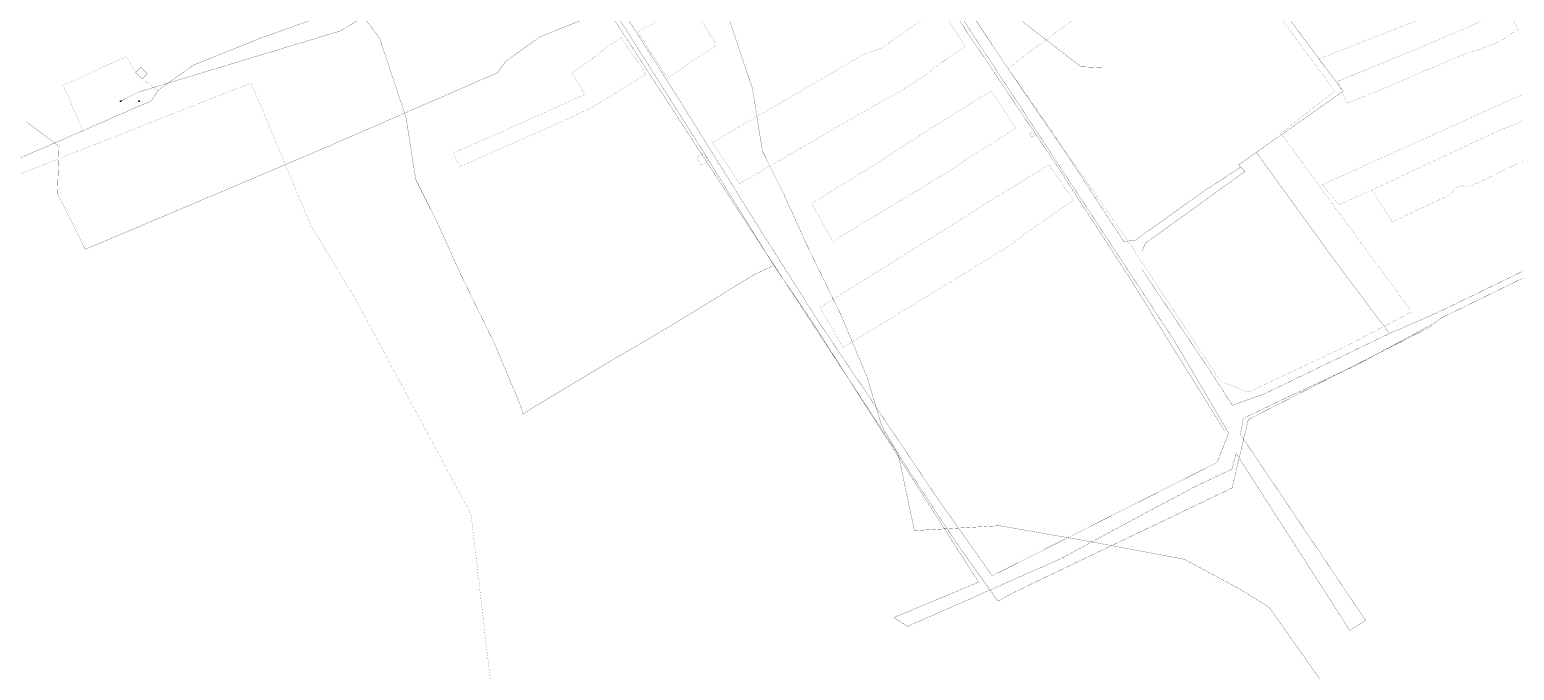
# Model space of a CAD drawing. Header units: millimetres. Extents: x 1265826 to 1360210, y 383897 to 506623.
# Drawn here: x 1307246 to 1308423, y 439086 to 439594 of the extents above; entities that cross this region are included whole.
import ezdxf

# ---------------------------------------------------------------- set-up
doc = ezdxf.new("R2010")
doc.units = ezdxf.units.MM
doc.layers.add('14', color=7, linetype='Continuous')

msp = doc.modelspace()

# ---------------------------------------------------------------- hatches: boundary and pattern name
at = {"layer": '14', "linetype": 'Continuous'}
for points in [[(1307318.4, 439536.9), (1307318.6, 439537), (1307318.8, 439537.1), (1307319, 439537.2), (1307319.1, 439537.4), (1307319.1, 439537.6), (1307319.1, 439537.9), (1307319, 439538), (1307318.8, 439538.2), (1307318.6, 439538.3), (1307318.4, 439538.3), (1307318.2, 439538.3), (1307318, 439538.2), (1307317.8, 439538), (1307317.7, 439537.9), (1307317.7, 439537.6), (1307317.7, 439537.4), (1307317.8, 439537.2), (1307318, 439537.1), (1307318.2, 439537)], [(1307333, 439536.9), (1307333.2, 439537), (1307333.4, 439537.1), (1307333.6, 439537.2), (1307333.7, 439537.4), (1307333.7, 439537.6), (1307333.7, 439537.9), (1307333.6, 439538), (1307333.4, 439538.2), (1307333.2, 439538.3), (1307333, 439538.3), (1307332.8, 439538.3), (1307332.6, 439538.2), (1307332.5, 439538), (1307332.4, 439537.9), (1307332.3, 439537.6), (1307332.4, 439537.4), (1307332.5, 439537.2), (1307332.6, 439537.1), (1307332.8, 439537)]]:
    msp.add_hatch(color=12, dxfattribs=at).paths.add_polyline_path(points)

# ---------------------------------------------------------------- linework, layer by layer
at = {"layer": '14', "color": 12, "const_width": 0.17, "flags": 128}
for points in [[(1307066.2, 439794.4), (1307263.3, 439883.9), (1307340.8, 439919.2), (1307514.8, 440001.9), (1307569.3, 440031.7), (1307653.5, 440083.5), (1307666.5, 440087.4), (1307704.9, 440024.6), (1307759.1, 439947.6), (1307779.3, 439920.2), (1307805.2, 439882.6), (1307835.1, 439835.9), (1307848.6, 439815.7), (1307853.1, 439808.9), (1307854.5, 439810), (1307918.1, 439706.2), (1307994.6, 439589.5), (1308064.6, 439483.2), (1308153.8, 439347.6), (1308196.8, 439274.5), (1308187.7, 439251.1), (1308009.4, 439161.3), (1307966, 439222.6), (1307872.7, 439361.3)], [(1307685.5, 439658), (1307758.6, 439542.9), (1307827.3, 439432.7), (1307872.7, 439361.3), (1307966, 439222.6), (1308009.4, 439161.3), (1308187.7, 439251.1), (1308196.8, 439274.5), (1308153.8, 439347.6), (1308064.6, 439483.2), (1307994.6, 439589.5), (1307918.1, 439706.2), (1307854.5, 439810), (1307853.1, 439808.9), (1307848.6, 439815.7), (1307753.3, 439757.9), (1307759, 439742.2), (1307702.8, 439711.4), (1307664.8, 439691.5), (1307685.5, 439658)], [(1307202.3, 439476.7), (1307342.4, 439537.7), (1307348.8, 439546.8), (1307376.1, 439566.2), (1307427.9, 439587), (1307474.6, 439603.8), (1307505.6, 439606.1), (1307507, 439622), (1307508.2, 439622.4), (1307483.7, 439673.8), (1307474.6, 439699.8), (1307466.8, 439734.8), (1307472.2, 439741), (1307453.9, 439758.1), (1307434.4, 439769.8), (1307418.9, 439772.4), (1307402, 439768.8), (1307369.1, 439754.6), (1307347, 439745), (1307316.3, 439730.2), (1307264.6, 439707.5), (1307237.6, 439689.4)], [(1308287.6, 439545.5), (1308218.7, 439497), (1308278.5, 439414.5), (1308324.3, 439353.4), (1308360.8, 439369.3), (1308496, 439434.5), (1308541.7, 439458.1), (1308531.3, 439475.9), (1308521.2, 439493.2), (1308436.3, 439596.3), (1308354.8, 439714.1), (1308334.3, 439714), (1308294.1, 439693.3), (1308227.9, 439662.2), (1308207.2, 439653.1), (1308287.6, 439545.5)], [(1307523.9, 439587), (1307544.6, 439524.7), (1307552.4, 439475.4), (1307569.3, 439441.7), (1307587.4, 439401.5), (1307614.6, 439345.8), (1307635.4, 439296.5), (1307637.5, 439289.4), (1307641.9, 439292.6), (1307706.7, 439331.5), (1307753.4, 439358.8), (1307820.8, 439400.2), (1307836.2, 439407.4), (1307781.2, 439496.2), (1307735.2, 439568.8), (1307659.3, 439688.6)], [(1307659.3, 439688.6), (1307735.2, 439568.8), (1307781.2, 439496.2), (1307836.2, 439407.4), (1307864, 439366.8), (1307908.6, 439296.9), (1307998.6, 439156.2), (1307931.3, 439128.2), (1307942.3, 439121.2), (1307984.2, 439139.6), (1308063.3, 439174.6), (1308128.1, 439209.6), (1308169.6, 439231.7), (1308199.4, 439245.9), (1308202.7, 439258.4), (1308292.9, 439117.9), (1308305.4, 439125.8), (1308206.1, 439273.5), (1308208.5, 439286.1), (1308240.9, 439301.7), (1308299.2, 439328.9), (1308360.5, 439361.9), (1308365.2, 439365.6), (1308511.2, 439436.9)], [(1307872.7, 439361.3), (1307827.3, 439432.7), (1307758.6, 439542.9), (1307685.5, 439658)], [(1308496, 439434.5), (1308360.8, 439369.3), (1308324.3, 439353.4), (1308225.3, 439305.6), (1308199.8, 439296.5), (1308181.3, 439325), (1308128.1, 439404.1), (1308128.1, 439418.4), (1308130.7, 439424.9), (1308209.8, 439481.9), (1308206.4, 439485.3), (1308177.4, 439466.4), (1308122.9, 439427.5), (1308113.8, 439426.2), (1308072.3, 439489.7), (1308019.2, 439567.5), (1307959.5, 439657)], [(1307959.5, 439657), (1308019.2, 439567.5), (1308072.3, 439489.7), (1308113.8, 439426.2), (1308122.9, 439427.5), (1308177.4, 439466.4), (1308206.4, 439485.3), (1308204.6, 439487.1), (1308218.7, 439497), (1308287.6, 439545.5), (1308207.2, 439653.1)], [(1307702.7, 439609.4), (1307650.8, 439588.6), (1307623.6, 439569.2), (1307617.1, 439560.1), (1307477.1, 439499.2), (1307290.4, 439420.1), (1307268.3, 439464.2), (1307269.6, 439501.8), (1307243.7, 439521.2)], [(1307509.6, 439606.4), (1307523.9, 439587)], [(1308278.4, 439066.1), (1308229.1, 439136.1), (1308217.1, 439143.7), (1308206, 439150.6), (1308161.6, 439174.4), (1308089.1, 439188), (1308015.2, 439201), (1307947.7, 439197.1), (1307934.8, 439258), (1307921.8, 439280.1), (1307912.3, 439311.8), (1307910.1, 439319), (1307889.4, 439368.2), (1307862.2, 439424), (1307844, 439464.2), (1307827.2, 439497.9), (1307819.4, 439547.2), (1307798.6, 439609.4)], [(1308204.6, 439487.1), (1308206.4, 439485.3), (1308209.8, 439481.9), (1308130.7, 439424.9), (1308128.1, 439418.4), (1308128.1, 439404.1), (1308181.3, 439325), (1308199.8, 439296.5), (1308225.3, 439305.6), (1308324.3, 439353.4), (1308278.5, 439414.5), (1308218.7, 439497), (1308204.6, 439487.1)]]:
    msp.add_lwpolyline(points, dxfattribs=at)
at = {"layer": '14', "color": 92, "const_width": 0.17, "flags": 128}
for points in [[(1308096.5, 439564.2), (1308079.8, 439564.9), (1308034.3, 439600), (1308010.1, 439642.5), (1307972.9, 439705.5), (1307952.8, 439765.1), (1307898.3, 439836.4), (1307826.2, 439960.5), (1307804.8, 440022.5), (1307794.9, 440059.9)], [(1308193.7, 439276.1), (1308117.7, 439398.4), (1308060.7, 439486.3), (1307980.2, 439606.2), (1307843.1, 439811.4), (1307839.9, 439816.4), (1307772.9, 439919.5), (1307779.8, 439930.5), (1307826.2, 439960.5)], [(1307318.4, 439537.6), (1307333, 439545), (1307492.6, 439593.3), (1307652.6, 439689.9), (1307839.9, 439816.4)], [(1308358.2, 439359.4), (1308212.4, 439285.2), (1308199.5, 439230.9), (1308026.5, 439148.1), (1308014, 439141.1), (1307981.7, 439186.3), (1307904.5, 439303.7), (1307823.5, 439427.3), (1307652.6, 439689.9)], [(1307318.4, 439536.9), (1307318.6, 439537), (1307318.8, 439537.1), (1307319, 439537.2), (1307319.1, 439537.4), (1307319.1, 439537.6), (1307319.1, 439537.9), (1307319, 439538), (1307318.8, 439538.2), (1307318.6, 439538.3), (1307318.4, 439538.3), (1307318.2, 439538.3), (1307318, 439538.2), (1307317.8, 439538), (1307317.7, 439537.9), (1307317.7, 439537.6), (1307317.7, 439537.4), (1307317.8, 439537.2), (1307318, 439537.1), (1307318.2, 439537), (1307318.4, 439536.9)], [(1307333, 439536.9), (1307333.2, 439537), (1307333.4, 439537.1), (1307333.6, 439537.2), (1307333.7, 439537.4), (1307333.7, 439537.6), (1307333.7, 439537.9), (1307333.6, 439538), (1307333.4, 439538.2), (1307333.2, 439538.3), (1307333, 439538.3), (1307332.8, 439538.3), (1307332.6, 439538.2), (1307332.5, 439538), (1307332.4, 439537.9), (1307332.3, 439537.6), (1307332.4, 439537.4), (1307332.5, 439537.2), (1307332.6, 439537.1), (1307332.8, 439537), (1307333, 439536.9)]]:
    msp.add_lwpolyline(points, dxfattribs=at)
at = {"layer": '14', "color": 7, "const_width": 0.08, "flags": 128}
for points in [[(1308021.9, 439563.6), (1308120.5, 439421.8), (1308122.9, 439417.6), (1308190.3, 439315.4), (1308212.8, 439307), (1308289, 439342.9), (1308342, 439370.6), (1308279.1, 439456.1), (1308238.1, 439512.3), (1308281, 439545.4), (1308227.4, 439618.4), (1308180.3, 439681.2), (1308035.6, 439574.1), (1308021.9, 439563.6)], [(1308268.3, 439571.2), (1308282.1, 439552.8), (1308348.3, 439580), (1308385.6, 439595.8), (1308388.2, 439596.9), (1308394.4, 439600), (1308398.9, 439601.8), (1308404, 439605.1), (1308415.2, 439611.2), (1308401, 439630.9), (1308385.9, 439620.8), (1308371.1, 439613), (1308347.6, 439602.1), (1308268.3, 439571.2)], [(1307752.1, 439555.8), (1307765.4, 439565.1), (1307775.7, 439572.1), (1307790.7, 439581.8), (1307788.8, 439585.5), (1307772.5, 439611.3), (1307768.3, 439617.3), (1307755.1, 439608.7), (1307749.7, 439605.6), (1307735.4, 439595.8), (1307734.4, 439596.7), (1307729.9, 439593.6), (1307728.2, 439592.5), (1307732.6, 439586.4), (1307739.3, 439575.5), (1307748.9, 439560.8), (1307752.1, 439555.8)], [(1307967.5, 439611.8), (1307964.6, 439609.8), (1307954.7, 439602.8), (1307949.8, 439599.3), (1307934.8, 439589.1), (1307924.4, 439581.2), (1307921.2, 439579.4), (1307919.4, 439578.8), (1307906.6, 439574.2), (1307892.5, 439566), (1307787.5, 439504.8), (1307798.5, 439488.2), (1307809.1, 439472.2), (1307901.6, 439525.9), (1307929.4, 439541.4), (1307938.4, 439546.6), (1307950.5, 439554.4), (1307953.6, 439556.2), (1307969.7, 439568.5), (1307988.2, 439580.8), (1307978.5, 439595.7), (1307968.3, 439610.7), (1307967.5, 439611.8)], [(1308415.2, 439611.2), (1308404, 439605.1), (1308398.9, 439601.8), (1308394.4, 439600), (1308388.2, 439596.9), (1308385.6, 439595.8), (1308348.3, 439580), (1308283.2, 439553.3), (1308290.7, 439535.9), (1308321.5, 439548.3), (1308371.9, 439570), (1308389.7, 439577.2), (1308389.9, 439576.5), (1308403, 439581.6), (1308407.1, 439582.8), (1308418.4, 439588.7), (1308418, 439589.8), (1308426.8, 439594.4), (1308415.2, 439611.2)], [(1307582.4, 439496.7), (1307586.9, 439485.8), (1307594.5, 439489), (1307649.8, 439513.2), (1307668, 439521.4), (1307693.4, 439533.3), (1307716.2, 439547.5), (1307734.4, 439558.8), (1307731.5, 439564.1), (1307729.7, 439567.1), (1307724.4, 439573.9), (1307714.9, 439588.3), (1307685.5, 439566.5), (1307676, 439559.9), (1307686.7, 439543.1), (1307649.1, 439526.1), (1307612.1, 439509.6), (1307582.4, 439496.7)], [(1307272.9, 439550.2), (1307288.6, 439514.3), (1307342.4, 439537.7), (1307348, 439545.5), (1307335.5, 439555.3), (1307330.3, 439560.5), (1307322.8, 439572.9), (1307272.9, 439550.2)], [(1307334.4, 439564.6), (1307330.3, 439560.5), (1307335.5, 439555.3), (1307339.6, 439559.4), (1307334.4, 439564.6)], [(1307614.5, 439053.2), (1307596.2, 439210), (1307504.3, 439381.2), (1307469.2, 439439), (1307421.8, 439552), (1307013.9, 439391.4), (1306977.8, 439381.7), (1306956.6, 439368.7), (1306937.7, 439310.2), (1306893.4, 439204.8), (1306842.4, 438989.7)], [(1308463.2, 439540.5), (1308455.3, 439551.4), (1308452.9, 439555.1), (1308452.3, 439555.9), (1308441.1, 439549), (1308435.8, 439545.6), (1308435.5, 439545.5), (1308427.5, 439541.9), (1308400.9, 439530), (1308271.2, 439471.4), (1308284.3, 439455.4), (1308310.2, 439467.1), (1308408.6, 439513.2), (1308438.1, 439525.5), (1308451.7, 439533), (1308463.2, 439540.5)], [(1307875.7, 439462.2), (1307866.1, 439456.5), (1307874.2, 439442.2), (1307883, 439426.6), (1307923, 439450.5), (1307970.6, 439479.3), (1307988.4, 439491.1), (1307993.9, 439494.7), (1308006.9, 439502.7), (1308028.1, 439516), (1308027.2, 439517.5), (1308017.5, 439532.6), (1308008.7, 439545.8), (1308001.8, 439541.7), (1307993.3, 439536.4), (1307987, 439532.4), (1307964.3, 439518.1), (1307959.2, 439515.1), (1307916.9, 439487.7), (1307875.7, 439462.2)], [(1308463.2, 439540.5), (1308451.7, 439533), (1308438.1, 439525.5), (1308408.6, 439513.2), (1308310.2, 439467.1), (1308326.7, 439442), (1308370.2, 439462.4), (1308374.3, 439465.5), (1308375.5, 439468), (1308380.9, 439470.5), (1308385.1, 439470), (1308390, 439470.8), (1308403.8, 439477.3), (1308479.2, 439514), (1308476.5, 439518.8), (1308470, 439529.5), (1308468.6, 439531.9), (1308463.2, 439540.5)], [(1308042.6, 439513.6), (1308039.2, 439512), (1308040.7, 439508.9), (1308044.1, 439510.6), (1308042.6, 439513.6)], [(1307781.2, 439496.2), (1307775.1, 439493.3), (1307778.1, 439486.9), (1307784.2, 439489.7), (1307781.2, 439496.2)], [(1308073.9, 439459.1), (1308073.8, 439459.2), (1308071.1, 439463.1), (1308064.5, 439472.6), (1308054.4, 439487.1), (1308049.4, 439484), (1308015.2, 439463.1), (1308011.1, 439460.8), (1308009.6, 439459.6), (1308006.6, 439457.7), (1308004.7, 439456.8), (1308000.3, 439453.7), (1307872.8, 439374), (1307882.3, 439358), (1307891, 439342.2), (1308022.2, 439422.3), (1308024.7, 439424.2), (1308035.3, 439432.5), (1308066.5, 439454), (1308073.9, 439459.1)]]:
    msp.add_lwpolyline(points, dxfattribs=at)

doc.saveas('drawing.dxf')
